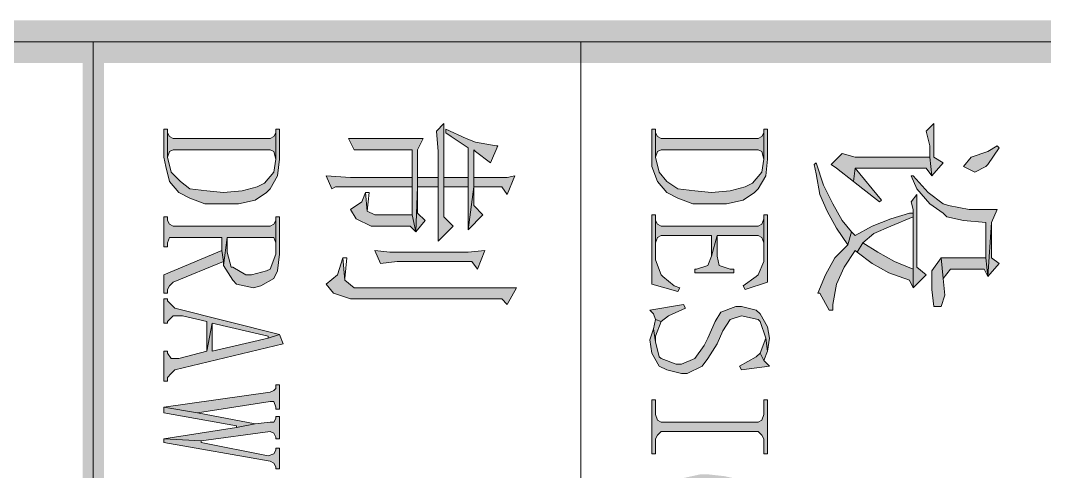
# Model space of a CAD drawing. Header units: millimetres. Extents: x 53009415 to 54059915, y 20499171 to 20796171.
# Drawn here: x 53676319 to 53684719, y 20530644 to 20534346 of the extents above; entities that cross this region are included whole.
import ezdxf

# ---------------------------------------------------------------- set-up
doc = ezdxf.new("R2010")
doc.units = ezdxf.units.MM
doc.header["$LTSCALE"] = 1000
doc.layers.add('PUB_TITLE', color=7, linetype='Continuous', lineweight=20)

# ---------------------------------------------------------------- blocks, each defined once
blk = doc.blocks.new('2015AACI_TQ_A2')
at = {"layer": 'PUB_TITLE'}
h = blk.add_hatch(color=256, dxfattribs=at)
h.dxf.hatch_style = 1
h.paths.add_polyline_path([(-5795.3, 7864.7), (-5798.4, 7867.7), (-5826, 7886.1), (-5829, 7883), (-5819.8, 7867.7), (-5810.7, 7840.2), (-5795.3, 7827.9), (-5786.2, 7846.3)])
h.paths.add_polyline_path([(-5801.5, 7794.2), (-5810.7, 7778.9), (-5865.8, 7778.9), (-5853.5, 7766.7), (-5829, 7772.8), (-5810.7, 7772.8), (-5780, 7775.8)])
h.paths.add_polyline_path([(-5792.3, 7766.7), (-5780, 7775.8), (-5810.7, 7772.8), (-5810.7, 7650.3), (-5816.8, 7628.8), (-5798.4, 7610.5), (-5792.3, 7619.6), (-5770.8, 7647.2), (-5792.3, 7650.3)])
h.paths.add_polyline_path([(-5737.1, 7690.1), (-5740.2, 7693.2), (-5792.3, 7650.3), (-5770.8, 7647.2), (-5758.6, 7662.5)])
h.paths.add_polyline_path([(-5706.5, 7827.9), (-5703.5, 7864.7), (-5645.3, 7864.7), (-5614.6, 7867.7), (-5703.5, 7873.9), (-5724.9, 7883), (-5724.9, 7876.9), (-5724.9, 7846.3), (-5724.9, 7837.1), (-5731, 7803.4), (-5734.1, 7794.2), (-5752.5, 7769.7), (-5780, 7745.2), (-5780, 7742.2), (-5758.6, 7751.3), (-5734.1, 7772.8), (-5718.8, 7794.2), (-5712.6, 7800.4)])
h.paths.add_polyline_path([(-5626.9, 7861.6), (-5614.6, 7867.7), (-5645.3, 7864.7), (-5645.3, 7797.3), (-5645.3, 7791.2), (-5611.6, 7794.2), (-5626.9, 7806.5)])
h.paths.add_polyline_path([(-5636.1, 7886.1), (-5645.3, 7873.9), (-5703.5, 7873.9), (-5614.6, 7867.7)])
h.paths.add_polyline_path([(-5565.6, 7791.2), (-5584, 7797.3), (-5611.6, 7794.2), (-5645.3, 7791.2), (-5623.8, 7775.8), (-5602.4, 7775.8), (-5593.2, 7775.8), (-5565.6, 7778.9)])
h.paths.add_polyline_path([(-5617.7, 7766.7), (-5630, 7751.3), (-5749.4, 7751.3), (-5737.1, 7742.2), (-5724.9, 7745.2), (-5718.8, 7745.2), (-5712.6, 7745.2), (-5626.9, 7745.2), (-5596.3, 7745.2)])
h.paths.add_polyline_path([(-5608.5, 7739.1), (-5596.3, 7745.2), (-5626.9, 7745.2), (-5639.1, 7714.6), (-5654.5, 7687), (-5669.8, 7662.5), (-5654.5, 7653.3), (-5636.1, 7677.8), (-5620.8, 7705.4)], flags=17)
h.paths.add_polyline_path([(-5697.3, 7708.5), (-5712.6, 7745.2), (-5718.8, 7745.2), (-5718.8, 7739.1), (-5709.6, 7708.5), (-5697.3, 7677.8), (-5682, 7650.3), (-5688.1, 7644.1), (-5666.7, 7638), (-5645.3, 7616.6), (-5617.7, 7601.3), (-5587.1, 7589), (-5587.1, 7592.1), (-5559.5, 7607.4), (-5559.5, 7613.5), (-5568.7, 7613.5), (-5602.4, 7619.6), (-5630, 7631.9), (-5657.5, 7650.3), (-5654.5, 7653.3), (-5669.8, 7662.5), (-5685.1, 7680.9)])
h.paths.add_polyline_path([(-5666.7, 7638), (-5688.1, 7644.1), (-5706.5, 7628.8), (-5734.1, 7613.5), (-5764.7, 7598.2), (-5801.5, 7586), (-5798.4, 7582.9), (-5783.1, 7586), (-5749.4, 7592.1), (-5721.8, 7604.3), (-5694.3, 7619.6)])
h = blk.add_hatch(color=256, dxfattribs=at)
h.dxf.hatch_style = 1
h.paths.add_polyline_path([(-5822.9, 7491), (-5819.8, 7497.1), (-5807.6, 7500.2), (-5850.5, 7500.2), (-5844.3, 7497.1), (-5841.3, 7491), (-5841.3, 7331.7), (-5844.3, 7325.6), (-5850.5, 7322.6), (-5810.7, 7322.6), (-5819.8, 7325.6), (-5822.9, 7331.7)], flags=17)
h.paths.add_polyline_path([(-5752.5, 7484.9), (-5758.6, 7491), (-5780, 7503.3), (-5807.6, 7506.3), (-5856.6, 7506.3), (-5856.6, 7500.2), (-5850.5, 7500.2), (-5807.6, 7500.2), (-5786.2, 7497.1), (-5767.8, 7481.8), (-5761.7, 7469.6), (-5755.5, 7445.1), (-5752.5, 7414.4), (-5755.5, 7386.9), (-5758.6, 7359.3), (-5770.8, 7340.9), (-5786.2, 7328.7), (-5810.7, 7322.6), (-5850.5, 7322.6), (-5856.6, 7322.6), (-5856.6, 7316.4), (-5810.7, 7316.4), (-5795.3, 7316.4), (-5770.8, 7325.6), (-5752.5, 7340.9), (-5743.3, 7359.3), (-5734.1, 7383.8), (-5734.1, 7414.4), (-5734.1, 7438.9), (-5740.2, 7466.5)])
h.paths.add_polyline_path([(-5682, 7491), (-5679, 7497.1), (-5669.8, 7500.2), (-5709.6, 7500.2), (-5700.4, 7497.1), (-5697.3, 7491), (-5697.3, 7331.7), (-5700.4, 7325.6), (-5706.5, 7322.6), (-5669.8, 7322.6), (-5679, 7325.6), (-5682, 7331.7), (-5682, 7414.4), (-5648.3, 7414.4), (-5682, 7423.6)])
h.paths.add_polyline_path([(-5605.4, 7506.3), (-5715.7, 7506.3), (-5715.7, 7500.2), (-5709.6, 7500.2), (-5639.1, 7500.2), (-5617.7, 7491), (-5614.6, 7487.9), (-5599.3, 7466.5), (-5593.2, 7469.6)])
h.paths.add_polyline_path([(-5620.8, 7451.2), (-5626.9, 7451.2), (-5626.9, 7445.1), (-5633, 7426.7), (-5648.3, 7423.6), (-5682, 7423.6), (-5648.3, 7414.4), (-5633, 7408.3), (-5626.9, 7389.9), (-5626.9, 7386.9), (-5620.8, 7386.9)])
h.paths.add_polyline_path([(-5590.1, 7359.3), (-5596.3, 7362.4), (-5599.3, 7353.2), (-5614.6, 7334.8), (-5617.7, 7331.7), (-5642.2, 7322.6), (-5669.8, 7322.6), (-5706.5, 7322.6), (-5715.7, 7322.6), (-5715.7, 7316.4), (-5602.4, 7316.4)])
h.paths.add_polyline_path([(-5550.3, 7463.4), (-5544.2, 7491), (-5541.1, 7494.1), (-5513.6, 7503.3), (-5492.1, 7506.3), (-5513.6, 7509.4), (-5531.9, 7506.3), (-5553.4, 7494.1), (-5559.5, 7487.9), (-5565.6, 7463.4), (-5565.6, 7454.3), (-5556.4, 7429.8), (-5541.1, 7420.6), (-5513.6, 7408.3), (-5501.3, 7402.2), (-5479.9, 7386.9), (-5470.7, 7365.4), (-5470.7, 7356.3), (-5479.9, 7331.7), (-5482.9, 7328.7), (-5507.4, 7322.6), (-5528.9, 7319.5), (-5510.5, 7313.4), (-5489.1, 7316.4), (-5467.6, 7328.7), (-5461.5, 7340.9), (-5455.4, 7365.4), (-5455.4, 7374.6), (-5467.6, 7399.1), (-5479.9, 7408.3), (-5504.4, 7423.6), (-5525.8, 7432.8), (-5544.2, 7445.1)])
h.paths.add_polyline_path([(-5467.6, 7509.4), (-5473.8, 7503.3), (-5476.8, 7500.2), (-5489.1, 7494.1), (-5482.9, 7487.9), (-5467.6, 7460.4), (-5461.5, 7463.4)], flags=17)
h.paths.add_polyline_path([(-5492.1, 7506.3), (-5513.6, 7503.3), (-5489.1, 7494.1), (-5476.8, 7500.2)], flags=17)
h.paths.add_polyline_path([(-5550.3, 7344), (-5562.6, 7371.6), (-5568.7, 7368.5), (-5559.5, 7313.4), (-5553.4, 7319.5), (-5544.2, 7322.6), (-5541.1, 7331.7)])
h.paths.add_polyline_path([(-5541.1, 7331.7), (-5544.2, 7322.6), (-5528.9, 7319.5), (-5507.4, 7322.6), (-5516.6, 7322.6)], flags=17)
h.paths.add_polyline_path([(-5360.4, 7491), (-5354.3, 7497.1), (-5348.2, 7500.2), (-5323.7, 7500.2), (-5323.7, 7506.3), (-5412.5, 7506.3), (-5412.5, 7500.2), (-5388, 7500.2), (-5378.8, 7497.1), (-5375.7, 7491), (-5375.7, 7331.7), (-5378.8, 7325.6), (-5388, 7322.6), (-5412.5, 7322.6), (-5412.5, 7316.4), (-5323.7, 7316.4), (-5323.7, 7322.6), (-5348.2, 7322.6), (-5354.3, 7325.6), (-5360.4, 7331.7)])
h.paths.add_polyline_path([(-5268.5, 7408.3), (-5268.5, 7429.8), (-5262.4, 7457.3), (-5256.3, 7478.8), (-5244, 7491), (-5225.7, 7503.3), (-5198.1, 7503.3), (-5210.4, 7506.3), (-5225.7, 7509.4), (-5228.7, 7509.4), (-5253.2, 7500.2), (-5271.6, 7478.8), (-5280.8, 7463.4), (-5286.9, 7435.9), (-5290, 7408.3), (-5290, 7396.1), (-5283.9, 7368.5), (-5274.7, 7344), (-5268.5, 7334.8), (-5250.2, 7319.5), (-5222.6, 7322.6), (-5244, 7325.6), (-5259.4, 7350.1), (-5259.4, 7356.3), (-5268.5, 7380.8)])
h.paths.add_polyline_path([(-5185.9, 7509.4), (-5192, 7503.3), (-5198.1, 7503.3), (-5222.6, 7503.3), (-5201.2, 7491), (-5195, 7484.9), (-5182.8, 7457.3), (-5176.7, 7457.3)])
h.paths.add_polyline_path([(-5179.7, 7380.8), (-5173.6, 7389.9), (-5167.5, 7393), (-5161.4, 7393), (-5161.4, 7399.1), (-5216.5, 7399.1), (-5216.5, 7393), (-5210.4, 7393), (-5198.1, 7389.9), (-5195, 7380.8), (-5195, 7340.9), (-5182.8, 7328.7), (-5179.7, 7325.6)])
h.paths.add_polyline_path([(-5195, 7340.9), (-5204.2, 7325.6), (-5222.6, 7322.6), (-5250.2, 7319.5), (-5225.7, 7313.4), (-5207.3, 7316.4), (-5195, 7325.6), (-5188.9, 7328.7), (-5182.8, 7328.7)])
h.paths.add_polyline_path([(-5127.7, 7481.8), (-5124.6, 7481.8), (-5133.8, 7491), (-5133.8, 7331.7), (-5136.8, 7325.6), (-5143, 7322.6), (-5152.2, 7322.6), (-5152.2, 7316.4), (-5109.3, 7316.4), (-5109.3, 7322.6), (-5118.5, 7322.6), (-5124.6, 7325.6), (-5127.7, 7331.7)], flags=17)
h.paths.add_polyline_path([(-5118.5, 7506.3), (-5152.2, 7506.3), (-5152.2, 7500.2), (-5146, 7500.2), (-5136.8, 7497.1), (-5133.8, 7491), (-5124.6, 7481.8), (-5038.8, 7316.4), (-5041.9, 7362.4)])
h.paths.add_polyline_path([(-5032.7, 7491), (-5029.7, 7497.1), (-5023.5, 7500.2), (-5014.3, 7500.2), (-5014.3, 7506.3), (-5060.3, 7506.3), (-5060.3, 7500.2), (-5051.1, 7500.2), (-5041.9, 7497.1), (-5041.9, 7491), (-5041.9, 7362.4), (-5038.8, 7316.4), (-5032.7, 7316.4)])
h.paths.add_polyline_path([(-4971.5, 7414.4), (-4937.8, 7414.4), (-4971.5, 7423.6), (-4971.5, 7491), (-4968.4, 7497.1), (-4959.2, 7500.2), (-4999, 7500.2), (-4989.8, 7497.1), (-4989.8, 7491), (-4989.8, 7331.7), (-4989.8, 7325.6), (-4996, 7322.6), (-4959.2, 7322.6), (-4968.4, 7325.6), (-4971.5, 7331.7)])
h.paths.add_polyline_path([(-4910.2, 7451.2), (-4916.3, 7451.2), (-4916.3, 7445.1), (-4922.5, 7426.7), (-4937.8, 7423.6), (-4971.5, 7423.6), (-4937.8, 7414.4), (-4922.5, 7408.3), (-4916.3, 7389.9), (-4916.3, 7386.9), (-4910.2, 7386.9)])
h.paths.add_polyline_path([(-4894.9, 7506.3), (-5005.1, 7506.3), (-5005.1, 7500.2), (-4999, 7500.2), (-4928.6, 7500.2), (-4907.1, 7491), (-4904.1, 7487.9), (-4888.8, 7466.5), (-4882.6, 7469.6)])
h.paths.add_polyline_path([(-4879.6, 7359.3), (-4885.7, 7362.4), (-4888.8, 7353.2), (-4904.1, 7334.8), (-4907.1, 7331.7), (-4931.6, 7322.6), (-4959.2, 7322.6), (-4996, 7322.6), (-5005.1, 7322.6), (-5005.1, 7316.4), (-4891.8, 7316.4)])
h.paths.add_polyline_path([(-4830.6, 7491), (-4824.4, 7497.1), (-4815.3, 7500.2), (-4855.1, 7500.2), (-4848.9, 7497.1), (-4848.9, 7491), (-4848.9, 7331.7), (-4848.9, 7325.6), (-4855.1, 7322.6), (-4818.3, 7322.6), (-4827.5, 7325.6), (-4830.6, 7331.7)], flags=17)
h.paths.add_polyline_path([(-4738.7, 7414.4), (-4741.8, 7438.9), (-4747.9, 7466.5), (-4760.1, 7484.9), (-4763.2, 7491), (-4787.7, 7503.3), (-4812.2, 7506.3), (-4864.3, 7506.3), (-4864.3, 7500.2), (-4855.1, 7500.2), (-4815.3, 7500.2), (-4793.8, 7497.1), (-4772.4, 7481.8), (-4766.3, 7469.6), (-4760.1, 7445.1), (-4760.1, 7414.4), (-4760.1, 7386.9), (-4766.3, 7359.3), (-4775.4, 7340.9), (-4790.8, 7328.7), (-4818.3, 7322.6), (-4855.1, 7322.6), (-4864.3, 7322.6), (-4864.3, 7316.4), (-4815.3, 7316.4), (-4803, 7316.4), (-4778.5, 7325.6), (-4760.1, 7340.9), (-4747.9, 7359.3), (-4741.8, 7383.8)])
h = blk.add_hatch(color=256, dxfattribs=at)
h.dxf.hatch_style = 1
h.paths.add_polyline_path([(-5761.7, 7024.2), (-5822.9, 7024.2), (-5819.8, 7027.3), (-5801.5, 7051.8), (-5829, 7064), (-5829, 7061), (-5835.2, 7027.3), (-5841.3, 7012), (-5856.6, 6978.3), (-5850.5, 6978.3), (-5844.3, 6987.5), (-5826, 7015), (-5777, 7015), (-5761.7, 7015), (-5691.2, 7015)])
h.paths.add_polyline_path([(-5761.7, 7070.2), (-5749.4, 7079.4), (-5780, 7091.6), (-5777, 7079.4), (-5777, 7042.6), (-5777, 7024.2), (-5761.7, 7024.2)])
h.paths.add_polyline_path([(-5715.7, 7039.5), (-5731, 7024.2), (-5761.7, 7024.2), (-5691.2, 7015)], flags=17)
h.paths.add_polyline_path([(-5761.7, 7015), (-5777, 7015), (-5777, 6975.2), (-5761.7, 6975.2)])
h.paths.add_polyline_path([(-5697.3, 6990.5), (-5712.6, 6975.2), (-5761.7, 6975.2), (-5777, 6975.2), (-5865.8, 6975.2), (-5853.5, 6963), (-5819.8, 6966), (-5777, 6966), (-5761.7, 6966), (-5672.8, 6966)])
h.paths.add_polyline_path([(-5761.7, 6966), (-5777, 6966), (-5777, 6932.3), (-5761.7, 6932.3)])
h.paths.add_polyline_path([(-5688.1, 6929.3), (-5761.7, 6932.3), (-5777, 6932.3), (-5822.9, 6932.3), (-5841.3, 6941.5), (-5841.3, 6917), (-5841.3, 6883.3), (-5841.3, 6852.7), (-5841.3, 6819), (-5822.9, 6828.2), (-5822.9, 6923.2), (-5777, 6923.2), (-5761.7, 6923.2), (-5715.7, 6923.2)])
h.paths.add_polyline_path([(-5761.7, 6923.2), (-5777, 6923.2), (-5777, 6840.5), (-5777, 6822.1), (-5780, 6782.3), (-5758.6, 6791.5), (-5761.7, 6797.6), (-5761.7, 6831.3)])
h.paths.add_polyline_path([(-5706.5, 6944.6), (-5718.8, 6932.3), (-5761.7, 6932.3), (-5688.1, 6929.3)])
h.paths.add_polyline_path([(-5697.3, 6920.1), (-5688.1, 6929.3), (-5715.7, 6923.2), (-5715.7, 6861.9), (-5721.8, 6849.7), (-5752.5, 6846.6), (-5737.1, 6840.5), (-5724.9, 6822.1), (-5709.6, 6831.3), (-5697.3, 6855.8)], flags=17)
h.paths.add_polyline_path([(-5639.1, 7021.2), (-5626.9, 7030.4), (-5657.5, 7042.6), (-5654.5, 7015), (-5654.5, 6984.4), (-5654.5, 6947.7), (-5654.5, 6920.1), (-5654.5, 6886.4), (-5657.5, 6861.9), (-5636.1, 6871.1), (-5639.1, 6898.7)])
h.paths.add_polyline_path([(-5577.9, 7070.2), (-5568.7, 7079.4), (-5596.3, 7094.7), (-5596.3, 7085.5), (-5596.3, 7051.8), (-5596.3, 6828.2), (-5608.5, 6812.9), (-5645.3, 6809.8), (-5617.7, 6800.6), (-5602.4, 6782.3), (-5587.1, 6794.5), (-5577.9, 6822.1)])
h.paths.add_polyline_path([(-4879.6, 7070.2), (-4898, 7070.2), (-4898, 7039.5), (-4898, 6837.4), (-4898, 6816), (-4879.6, 6822.1), (-4879.6, 6898.7), (-4879.6, 6904.8)], flags=17)
h.paths.add_polyline_path([(-4879.6, 7079.4), (-4898, 7091.6), (-4898, 7070.2), (-4662.1, 7070.2), (-4662.1, 6822.1), (-4879.6, 6822.1), (-4898, 6816), (-4662.1, 6812.9), (-4662.1, 6785.3), (-4640.7, 6797.6), (-4643.7, 6809.8), (-4643.7, 6843.5), (-4643.7, 7067.1), (-4634.6, 7073.2)])
h.paths.add_polyline_path([(-4656, 7091.6), (-4665.2, 7079.4), (-4879.6, 7079.4), (-4634.6, 7073.2)], flags=17)
h.paths.add_polyline_path([(-4879.6, 6812.9), (-4662.1, 6812.9), (-4898, 6816), (-4898, 6782.3), (-4879.6, 6791.5)])
h.paths.add_polyline_path([(-4741.8, 6865), (-4754, 6868), (-4781.6, 6871.1), (-4824.4, 6877.2), (-4824.4, 6871.1), (-4790.8, 6861.9), (-4760.1, 6849.7), (-4741.8, 6837.4), (-4738.7, 6834.3), (-4723.4, 6840.5), (-4723.4, 6843.5)], flags=17)
h.paths.add_polyline_path([(-4772.4, 6953.8), (-4793.8, 6956.9), (-4818.3, 6938.5), (-4845.9, 6920.1), (-4879.6, 6904.8), (-4879.6, 6898.7), (-4855.1, 6907.8), (-4824.4, 6920.1), (-4796.9, 6935.4)], flags=17)
h.paths.add_polyline_path([(-4754, 6972.2), (-4769.3, 6975.2), (-4787.7, 6996.7), (-4806.1, 7027.3), (-4732.6, 7027.3), (-4701.9, 7027.3), (-4803, 7036.5), (-4790.8, 7054.9), (-4781.6, 7057.9), (-4806.1, 7070.2), (-4809.1, 7070.2), (-4812.2, 7057.9), (-4824.4, 7027.3), (-4827.5, 7021.2), (-4812.2, 7021.2), (-4796.9, 6993.6), (-4781.6, 6966), (-4793.8, 6956.9), (-4772.4, 6953.8), (-4747.9, 6935.4), (-4720.3, 6920.1), (-4689.7, 6904.8), (-4689.7, 6907.8), (-4665.2, 6923.2), (-4665.2, 6926.2), (-4671.3, 6929.3), (-4705, 6935.4), (-4732.6, 6947.7), (-4760.1, 6963)], flags=17)
h.paths.add_polyline_path([(-4732.6, 6996.7), (-4714.2, 7021.2), (-4701.9, 7027.3), (-4732.6, 7027.3), (-4750.9, 6999.7), (-4769.3, 6975.2), (-4754, 6972.2)], flags=16)
h.paths.add_polyline_path([(-4723.4, 7048.7), (-4732.6, 7036.5), (-4803, 7036.5), (-4701.9, 7027.3)], flags=16)
h.paths.add_polyline_path([(-4812.2, 7021.2), (-4827.5, 7021.2), (-4842.8, 6993.6), (-4861.2, 6966), (-4858.1, 6966), (-4852, 6969.1), (-4830.6, 6993.6)], flags=17)
h.paths.add_polyline_path([(-4754, 6914), (-4763.2, 6917), (-4799.9, 6926.2), (-4799.9, 6920.1), (-4778.5, 6907.8), (-4757.1, 6889.5), (-4741.8, 6892.5)], flags=17)
h = blk.add_hatch(color=256, dxfattribs=at)
h.dxf.hatch_style = 1
h.paths.add_polyline_path([(-5822.9, 6690.4), (-5819.8, 6696.5), (-5807.6, 6699.6), (-5850.5, 6699.6), (-5844.3, 6696.5), (-5841.3, 6690.4), (-5841.3, 6531.1), (-5844.3, 6525), (-5850.5, 6521.9), (-5810.7, 6521.9), (-5819.8, 6525), (-5822.9, 6531.1)], flags=17)
h.paths.add_polyline_path([(-5740.2, 6665.9), (-5752.5, 6684.3), (-5758.6, 6690.4), (-5780, 6702.6), (-5807.6, 6705.7), (-5856.6, 6705.7), (-5856.6, 6699.6), (-5850.5, 6699.6), (-5807.6, 6699.6), (-5786.2, 6696.5), (-5767.8, 6681.2), (-5761.7, 6669), (-5755.5, 6644.4), (-5752.5, 6613.8), (-5755.5, 6586.3), (-5758.6, 6558.7), (-5770.8, 6543.4), (-5786.2, 6528.1), (-5810.7, 6521.9), (-5850.5, 6521.9), (-5856.6, 6521.9), (-5856.6, 6515.8), (-5810.7, 6515.8), (-5795.3, 6518.9), (-5770.8, 6525), (-5752.5, 6540.3), (-5743.3, 6558.7), (-5734.1, 6583.2), (-5734.1, 6616.9), (-5734.1, 6638.3)])
h.paths.add_polyline_path([(-5679, 6690.4), (-5679, 6696.5), (-5669.8, 6699.6), (-5706.5, 6699.6), (-5700.4, 6696.5), (-5697.3, 6690.4), (-5697.3, 6531.1), (-5700.4, 6525), (-5706.5, 6521.9), (-5712.6, 6521.9), (-5712.6, 6515.8), (-5663.6, 6515.8), (-5663.6, 6521.9), (-5669.8, 6521.9), (-5679, 6525), (-5679, 6531.1), (-5679, 6610.8), (-5657.5, 6610.8), (-5639.1, 6613.8), (-5633, 6613.8), (-5679, 6619.9)])
h.paths.add_polyline_path([(-5599.3, 6675.1), (-5611.6, 6696.5), (-5623.8, 6702.6), (-5651.4, 6705.7), (-5712.6, 6705.7), (-5712.6, 6699.6), (-5706.5, 6699.6), (-5657.5, 6699.6), (-5651.4, 6699.6), (-5626.9, 6690.4), (-5623.8, 6684.3), (-5617.7, 6659.8), (-5617.7, 6650.6), (-5630, 6629.1), (-5630, 6626.1), (-5654.5, 6619.9), (-5679, 6619.9), (-5633, 6613.8), (-5608.5, 6629.1), (-5602.4, 6635.3), (-5596.3, 6662.8)])
h.paths.add_polyline_path([(-5639.1, 6613.8), (-5657.5, 6610.8), (-5617.7, 6515.8), (-5587.1, 6515.8), (-5587.1, 6521.9), (-5593.2, 6521.9), (-5599.3, 6525), (-5605.4, 6531.1)])
h.paths.add_polyline_path([(-5516.6, 6687.3), (-5513.6, 6687.3), (-5519.7, 6705.7), (-5562.6, 6534.2), (-5568.7, 6528.1), (-5574.8, 6521.9), (-5577.9, 6521.9), (-5577.9, 6515.8), (-5538.1, 6515.8), (-5538.1, 6521.9), (-5541.1, 6521.9), (-5550.3, 6531.1), (-5550.3, 6546.4), (-5541.1, 6586.3), (-5492.1, 6586.3), (-5538.1, 6595.4)])
h.paths.add_polyline_path([(-5504.4, 6711.8), (-5519.7, 6705.7), (-5513.6, 6687.3), (-5492.1, 6595.4), (-5538.1, 6595.4), (-5492.1, 6586.3), (-5479.9, 6540.3), (-5479.9, 6528.1), (-5489.1, 6521.9), (-5492.1, 6521.9), (-5492.1, 6515.8), (-5443.1, 6515.8), (-5443.1, 6521.9), (-5449.2, 6521.9), (-5455.4, 6528.1), (-5461.5, 6534.2)])
h.paths.add_polyline_path([(-5409.4, 6690.4), (-5409.4, 6696.5), (-5400.2, 6699.6), (-5397.2, 6699.6), (-5397.2, 6705.7), (-5437, 6705.7), (-5437, 6699.6), (-5430.9, 6699.6), (-5427.8, 6696.5), (-5424.7, 6690.4), (-5400.2, 6515.8), (-5391.1, 6570.9)])
h.paths.add_polyline_path([(-5360.4, 6690.4), (-5357.4, 6696.5), (-5351.2, 6699.6), (-5348.2, 6699.6), (-5348.2, 6705.7), (-5384.9, 6705.7), (-5384.9, 6699.6), (-5381.9, 6699.6), (-5375.7, 6696.5), (-5375.7, 6690.4), (-5372.7, 6665.9), (-5366.6, 6635.3), (-5348.2, 6515.8), (-5345.1, 6577.1)])
h.paths.add_polyline_path([(-5369.6, 6635.3), (-5366.6, 6635.3), (-5372.7, 6665.9), (-5391.1, 6570.9), (-5400.2, 6515.8), (-5391.1, 6515.8)])
h.paths.add_polyline_path([(-5311.4, 6690.4), (-5308.4, 6696.5), (-5302.2, 6699.6), (-5299.2, 6699.6), (-5299.2, 6705.7), (-5332.9, 6705.7), (-5332.9, 6699.6), (-5329.8, 6699.6), (-5323.7, 6696.5), (-5320.6, 6687.3), (-5342.1, 6577.1), (-5345.1, 6577.1), (-5348.2, 6515.8), (-5342.1, 6515.8)])
for p, q in [((-6000, 7200), (0, 7200)), ((-6000, 7200), (0, 7200)), ((-6000, 6400), (0, 6400))]:
    blk.add_line(p, q, dxfattribs=at)
for points, const_width in [([(-6000, 40000), (-6000, 0)], 70), ([(-6000, 6400), (0, 6400)], 35)]:
    blk.add_lwpolyline(points, dxfattribs=dict(at, const_width=const_width))
blk.add_lwpolyline([(-6000, 0), (0, 0), (0, 40000), (-6000, 40000)], close=True, dxfattribs=at)
at = {"layer": 'PUB_TITLE', "lineweight": 0}
for points in [[(-5826, 7886.1), (-5829, 7883), (-5819.8, 7867.7), (-5810.7, 7840.2), (-5795.3, 7827.9), (-5786.2, 7846.3), (-5795.3, 7864.7), (-5798.4, 7867.7)], [(-5724.9, 7883), (-5724.9, 7876.9), (-5724.9, 7846.3), (-5724.9, 7837.1), (-5731, 7803.4), (-5734.1, 7794.2), (-5752.5, 7769.7), (-5780, 7745.2), (-5780, 7742.2), (-5758.6, 7751.3), (-5734.1, 7772.8), (-5718.8, 7794.2), (-5712.6, 7800.4), (-5706.5, 7827.9), (-5703.5, 7864.7), (-5645.3, 7864.7), (-5614.6, 7867.7), (-5703.5, 7873.9)], [(-5636.1, 7886.1), (-5645.3, 7873.9), (-5703.5, 7873.9), (-5614.6, 7867.7)], [(-5614.6, 7867.7), (-5645.3, 7864.7), (-5645.3, 7797.3), (-5645.3, 7791.2), (-5611.6, 7794.2), (-5626.9, 7806.5), (-5626.9, 7861.6)], [(-5584, 7797.3), (-5611.6, 7794.2), (-5645.3, 7791.2), (-5623.8, 7775.8), (-5602.4, 7775.8), (-5593.2, 7775.8), (-5565.6, 7778.9), (-5565.6, 7791.2)], [(-5801.5, 7794.2), (-5810.7, 7778.9), (-5865.8, 7778.9), (-5853.5, 7766.7), (-5829, 7772.8), (-5810.7, 7772.8), (-5780, 7775.8)], [(-5780, 7775.8), (-5810.7, 7772.8), (-5810.7, 7650.3), (-5816.8, 7628.8), (-5798.4, 7610.5), (-5792.3, 7619.6), (-5770.8, 7647.2), (-5792.3, 7650.3), (-5792.3, 7766.7)], [(-5617.7, 7766.7), (-5630, 7751.3), (-5749.4, 7751.3), (-5737.1, 7742.2), (-5724.9, 7745.2), (-5718.8, 7745.2), (-5712.6, 7745.2), (-5626.9, 7745.2), (-5596.3, 7745.2)], [(-5712.6, 7745.2), (-5718.8, 7745.2), (-5718.8, 7739.1), (-5709.6, 7708.5), (-5697.3, 7677.8), (-5682, 7650.3), (-5688.1, 7644.1), (-5666.7, 7638), (-5645.3, 7616.6), (-5617.7, 7601.3), (-5587.1, 7589), (-5587.1, 7592.1), (-5559.5, 7607.4), (-5559.5, 7613.5), (-5568.7, 7613.5), (-5602.4, 7619.6), (-5630, 7631.9), (-5657.5, 7650.3), (-5654.5, 7653.3), (-5669.8, 7662.5), (-5685.1, 7680.9), (-5697.3, 7708.5)], [(-5596.3, 7745.2), (-5626.9, 7745.2), (-5639.1, 7714.6), (-5654.5, 7687), (-5669.8, 7662.5), (-5654.5, 7653.3), (-5636.1, 7677.8), (-5620.8, 7705.4), (-5608.5, 7739.1)], [(-5740.2, 7693.2), (-5792.3, 7650.3), (-5770.8, 7647.2), (-5758.6, 7662.5), (-5737.1, 7690.1)], [(-5688.1, 7644.1), (-5706.5, 7628.8), (-5734.1, 7613.5), (-5764.7, 7598.2), (-5801.5, 7586), (-5798.4, 7582.9), (-5783.1, 7586), (-5749.4, 7592.1), (-5721.8, 7604.3), (-5694.3, 7619.6), (-5666.7, 7638)], [(-5807.6, 7506.3), (-5856.6, 7506.3), (-5856.6, 7500.2), (-5850.5, 7500.2), (-5807.6, 7500.2), (-5786.2, 7497.1), (-5767.8, 7481.8), (-5761.7, 7469.6), (-5755.5, 7445.1), (-5752.5, 7414.4), (-5755.5, 7386.9), (-5758.6, 7359.3), (-5770.8, 7340.9), (-5786.2, 7328.7), (-5810.7, 7322.6), (-5850.5, 7322.6), (-5856.6, 7322.6), (-5856.6, 7316.4), (-5810.7, 7316.4), (-5795.3, 7316.4), (-5770.8, 7325.6), (-5752.5, 7340.9), (-5743.3, 7359.3), (-5734.1, 7383.8), (-5734.1, 7414.4), (-5734.1, 7438.9), (-5740.2, 7466.5), (-5752.5, 7484.9), (-5758.6, 7491), (-5780, 7503.3)], [(-5850.5, 7500.2), (-5844.3, 7497.1), (-5841.3, 7491), (-5841.3, 7331.7), (-5844.3, 7325.6), (-5850.5, 7322.6), (-5810.7, 7322.6), (-5819.8, 7325.6), (-5822.9, 7331.7), (-5822.9, 7491), (-5819.8, 7497.1), (-5807.6, 7500.2)], [(-5605.4, 7506.3), (-5715.7, 7506.3), (-5715.7, 7500.2), (-5709.6, 7500.2), (-5639.1, 7500.2), (-5617.7, 7491), (-5614.6, 7487.9), (-5599.3, 7466.5), (-5593.2, 7469.6)], [(-5709.6, 7500.2), (-5700.4, 7497.1), (-5697.3, 7491), (-5697.3, 7331.7), (-5700.4, 7325.6), (-5706.5, 7322.6), (-5669.8, 7322.6), (-5679, 7325.6), (-5682, 7331.7), (-5682, 7414.4), (-5648.3, 7414.4), (-5682, 7423.6), (-5682, 7491), (-5679, 7497.1), (-5669.8, 7500.2), (-5639.1, 7500.2)], [(-5513.6, 7509.4), (-5531.9, 7506.3), (-5553.4, 7494.1), (-5559.5, 7487.9), (-5565.6, 7463.4), (-5565.6, 7454.3), (-5556.4, 7429.8), (-5541.1, 7420.6), (-5513.6, 7408.3), (-5501.3, 7402.2), (-5479.9, 7386.9), (-5470.7, 7365.4), (-5470.7, 7356.3), (-5479.9, 7331.7), (-5482.9, 7328.7), (-5507.4, 7322.6), (-5528.9, 7319.5), (-5510.5, 7313.4), (-5489.1, 7316.4), (-5467.6, 7328.7), (-5461.5, 7340.9), (-5455.4, 7365.4), (-5455.4, 7374.6), (-5467.6, 7399.1), (-5479.9, 7408.3), (-5504.4, 7423.6), (-5525.8, 7432.8), (-5544.2, 7445.1), (-5550.3, 7463.4), (-5550.3, 7463.4), (-5544.2, 7491), (-5541.1, 7494.1), (-5513.6, 7503.3), (-5492.1, 7506.3)], [(-5492.1, 7506.3), (-5513.6, 7503.3), (-5513.6, 7503.3), (-5489.1, 7494.1), (-5476.8, 7500.2)], [(-5467.6, 7509.4), (-5473.8, 7503.3), (-5476.8, 7500.2), (-5489.1, 7494.1), (-5482.9, 7487.9), (-5467.6, 7460.4), (-5461.5, 7463.4)], [(-5323.7, 7506.3), (-5412.5, 7506.3), (-5412.5, 7500.2), (-5388, 7500.2), (-5378.8, 7497.1), (-5375.7, 7491), (-5375.7, 7331.7), (-5378.8, 7325.6), (-5388, 7322.6), (-5412.5, 7322.6), (-5412.5, 7316.4), (-5323.7, 7316.4), (-5323.7, 7322.6), (-5348.2, 7322.6), (-5354.3, 7325.6), (-5360.4, 7331.7), (-5360.4, 7491), (-5354.3, 7497.1), (-5348.2, 7500.2), (-5323.7, 7500.2)], [(-5620.8, 7451.2), (-5626.9, 7451.2), (-5626.9, 7445.1), (-5633, 7426.7), (-5648.3, 7423.6), (-5682, 7423.6), (-5648.3, 7414.4), (-5633, 7408.3), (-5626.9, 7389.9), (-5626.9, 7386.9), (-5620.8, 7386.9)], [(-5596.3, 7362.4), (-5599.3, 7353.2), (-5614.6, 7334.8), (-5617.7, 7331.7), (-5642.2, 7322.6), (-5669.8, 7322.6), (-5706.5, 7322.6), (-5715.7, 7322.6), (-5715.7, 7316.4), (-5602.4, 7316.4), (-5590.1, 7359.3)], [(-5562.6, 7371.6), (-5568.7, 7368.5), (-5559.5, 7313.4), (-5553.4, 7319.5), (-5544.2, 7322.6), (-5541.1, 7331.7), (-5550.3, 7344)], [(-5541.1, 7331.7), (-5544.2, 7322.6), (-5528.9, 7319.5), (-5507.4, 7322.6), (-5516.6, 7322.6)], [(-5780, 7091.6), (-5777, 7079.4), (-5777, 7042.6), (-5777, 7024.2), (-5822.9, 7024.2), (-5761.7, 7024.2), (-5761.7, 7070.2), (-5749.4, 7079.4)], [(-5596.3, 7094.7), (-5596.3, 7085.5), (-5596.3, 7051.8), (-5596.3, 6828.2), (-5608.5, 6812.9), (-5645.3, 6809.8), (-5617.7, 6800.6), (-5602.4, 6782.3), (-5587.1, 6794.5), (-5577.9, 6822.1), (-5577.9, 7070.2), (-5568.7, 7079.4)], [(-5829, 7064), (-5829, 7061), (-5835.2, 7027.3), (-5841.3, 7012), (-5856.6, 6978.3), (-5850.5, 6978.3), (-5844.3, 6987.5), (-5826, 7015), (-5777, 7015), (-5761.7, 7015), (-5691.2, 7015), (-5761.7, 7024.2), (-5822.9, 7024.2), (-5819.8, 7027.3), (-5801.5, 7051.8)], [(-5715.7, 7039.5), (-5731, 7024.2), (-5761.7, 7024.2), (-5691.2, 7015)], [(-5657.5, 7042.6), (-5654.5, 7015), (-5654.5, 6984.4), (-5654.5, 6947.7), (-5654.5, 6920.1), (-5654.5, 6886.4), (-5657.5, 6861.9), (-5636.1, 6871.1), (-5639.1, 6898.7), (-5639.1, 7021.2), (-5626.9, 7030.4)], [(-5761.7, 7015), (-5777, 7015), (-5777, 6975.2), (-5761.7, 6975.2)], [(-5697.3, 6990.5), (-5712.6, 6975.2), (-5761.7, 6975.2), (-5777, 6975.2), (-5865.8, 6975.2), (-5853.5, 6963), (-5853.5, 6963), (-5819.8, 6966), (-5777, 6966), (-5761.7, 6966), (-5672.8, 6966)], [(-5761.7, 6966), (-5777, 6966), (-5777, 6932.3), (-5822.9, 6932.3), (-5761.7, 6932.3)], [(-5841.3, 6941.5), (-5841.3, 6917), (-5841.3, 6883.3), (-5841.3, 6883.3), (-5841.3, 6852.7), (-5841.3, 6819), (-5822.9, 6828.2), (-5822.9, 6923.2), (-5777, 6923.2), (-5761.7, 6923.2), (-5715.7, 6923.2), (-5688.1, 6929.3), (-5761.7, 6932.3), (-5822.9, 6932.3)], [(-5706.5, 6944.6), (-5718.8, 6932.3), (-5761.7, 6932.3), (-5688.1, 6929.3)], [(-5761.7, 6923.2), (-5777, 6923.2), (-5777, 6840.5), (-5777, 6822.1), (-5780, 6782.3), (-5758.6, 6791.5), (-5761.7, 6797.6), (-5761.7, 6831.3)], [(-5688.1, 6929.3), (-5715.7, 6923.2), (-5715.7, 6861.9), (-5721.8, 6849.7), (-5752.5, 6846.6), (-5737.1, 6840.5), (-5724.9, 6822.1), (-5709.6, 6831.3), (-5697.3, 6855.8), (-5697.3, 6920.1)], [(-5752.5, 6852.7), (-5752.5, 6846.6), (-5721.8, 6849.7)], [(-5645.3, 6816), (-5645.3, 6809.8), (-5608.5, 6812.9), (-5611.6, 6812.9)], [(-5807.6, 6705.7), (-5856.6, 6705.7), (-5856.6, 6699.6), (-5850.5, 6699.6), (-5807.6, 6699.6), (-5786.2, 6696.5), (-5767.8, 6681.2), (-5761.7, 6669), (-5755.5, 6644.4), (-5752.5, 6613.8), (-5755.5, 6586.3), (-5758.6, 6558.7), (-5770.8, 6543.4), (-5786.2, 6528.1), (-5810.7, 6521.9), (-5850.5, 6521.9), (-5856.6, 6521.9), (-5856.6, 6515.8), (-5810.7, 6515.8), (-5795.3, 6518.9), (-5770.8, 6525), (-5752.5, 6540.3), (-5743.3, 6558.7), (-5734.1, 6583.2), (-5734.1, 6616.9), (-5734.1, 6638.3), (-5740.2, 6665.9), (-5752.5, 6684.3), (-5758.6, 6690.4), (-5780, 6702.6)], [(-5651.4, 6705.7), (-5712.6, 6705.7), (-5712.6, 6699.6), (-5706.5, 6699.6), (-5657.5, 6699.6), (-5651.4, 6699.6), (-5626.9, 6690.4), (-5623.8, 6684.3), (-5617.7, 6659.8), (-5617.7, 6650.6), (-5630, 6629.1), (-5630, 6626.1), (-5654.5, 6619.9), (-5679, 6619.9), (-5633, 6613.8), (-5608.5, 6629.1), (-5602.4, 6635.3), (-5596.3, 6662.8), (-5599.3, 6675.1), (-5611.6, 6696.5), (-5623.8, 6702.6)], [(-5519.7, 6705.7), (-5562.6, 6534.2), (-5568.7, 6528.1), (-5574.8, 6521.9), (-5577.9, 6521.9), (-5577.9, 6515.8), (-5538.1, 6515.8), (-5538.1, 6521.9), (-5541.1, 6521.9), (-5550.3, 6531.1), (-5550.3, 6546.4), (-5541.1, 6586.3), (-5492.1, 6586.3), (-5538.1, 6595.4), (-5516.6, 6687.3), (-5513.6, 6687.3)], [(-5504.4, 6711.8), (-5519.7, 6705.7), (-5513.6, 6687.3), (-5492.1, 6595.4), (-5538.1, 6595.4), (-5492.1, 6586.3), (-5479.9, 6540.3), (-5479.9, 6528.1), (-5489.1, 6521.9), (-5492.1, 6521.9), (-5492.1, 6515.8), (-5443.1, 6515.8), (-5443.1, 6521.9), (-5449.2, 6521.9), (-5455.4, 6528.1), (-5461.5, 6534.2)], [(-5397.2, 6705.7), (-5437, 6705.7), (-5437, 6699.6), (-5430.9, 6699.6), (-5427.8, 6696.5), (-5424.7, 6690.4), (-5400.2, 6515.8), (-5391.1, 6570.9), (-5409.4, 6690.4), (-5409.4, 6696.5), (-5400.2, 6699.6), (-5397.2, 6699.6)], [(-5348.2, 6705.7), (-5384.9, 6705.7), (-5384.9, 6699.6), (-5381.9, 6699.6), (-5375.7, 6696.5), (-5375.7, 6690.4), (-5372.7, 6665.9), (-5366.6, 6635.3), (-5348.2, 6515.8), (-5345.1, 6577.1), (-5360.4, 6690.4), (-5357.4, 6696.5), (-5351.2, 6699.6), (-5348.2, 6699.6)], [(-5299.2, 6705.7), (-5332.9, 6705.7), (-5332.9, 6699.6), (-5329.8, 6699.6), (-5323.7, 6696.5), (-5320.6, 6687.3), (-5342.1, 6577.1), (-5345.1, 6577.1), (-5348.2, 6515.8), (-5342.1, 6515.8), (-5311.4, 6690.4), (-5308.4, 6696.5), (-5302.2, 6699.6), (-5299.2, 6699.6)], [(-5850.5, 6699.6), (-5844.3, 6696.5), (-5841.3, 6690.4), (-5841.3, 6531.1), (-5844.3, 6525), (-5850.5, 6521.9), (-5810.7, 6521.9), (-5819.8, 6525), (-5822.9, 6531.1), (-5822.9, 6690.4), (-5819.8, 6696.5), (-5807.6, 6699.6)], [(-5706.5, 6699.6), (-5700.4, 6696.5), (-5697.3, 6690.4), (-5697.3, 6531.1), (-5700.4, 6525), (-5706.5, 6521.9), (-5712.6, 6521.9), (-5712.6, 6515.8), (-5663.6, 6515.8), (-5663.6, 6521.9), (-5669.8, 6521.9), (-5679, 6525), (-5679, 6531.1), (-5679, 6610.8), (-5657.5, 6610.8), (-5639.1, 6613.8), (-5633, 6613.8), (-5679, 6619.9), (-5679, 6690.4), (-5679, 6696.5), (-5669.8, 6699.6), (-5657.5, 6699.6)], [(-5372.7, 6665.9), (-5391.1, 6570.9), (-5391.1, 6570.9), (-5400.2, 6515.8), (-5391.1, 6515.8), (-5369.6, 6635.3), (-5366.6, 6635.3)], [(-5639.1, 6613.8), (-5657.5, 6610.8), (-5617.7, 6515.8), (-5587.1, 6515.8), (-5587.1, 6521.9), (-5593.2, 6521.9), (-5599.3, 6525), (-5605.4, 6531.1)]]:
    blk.add_lwpolyline(points, close=True, dxfattribs=at)

msp = doc.modelspace()

# ---------------------------------------------------------------- block references
at = {"layer": 'PUB_TITLE', "xscale": 5, "yscale": 5, "zscale": 5, "rotation": 270}
msp.add_blockref('2015AACI_TQ_A2', (53644915.383, 20504170.783), dxfattribs=at)

doc.saveas('drawing.dxf')
